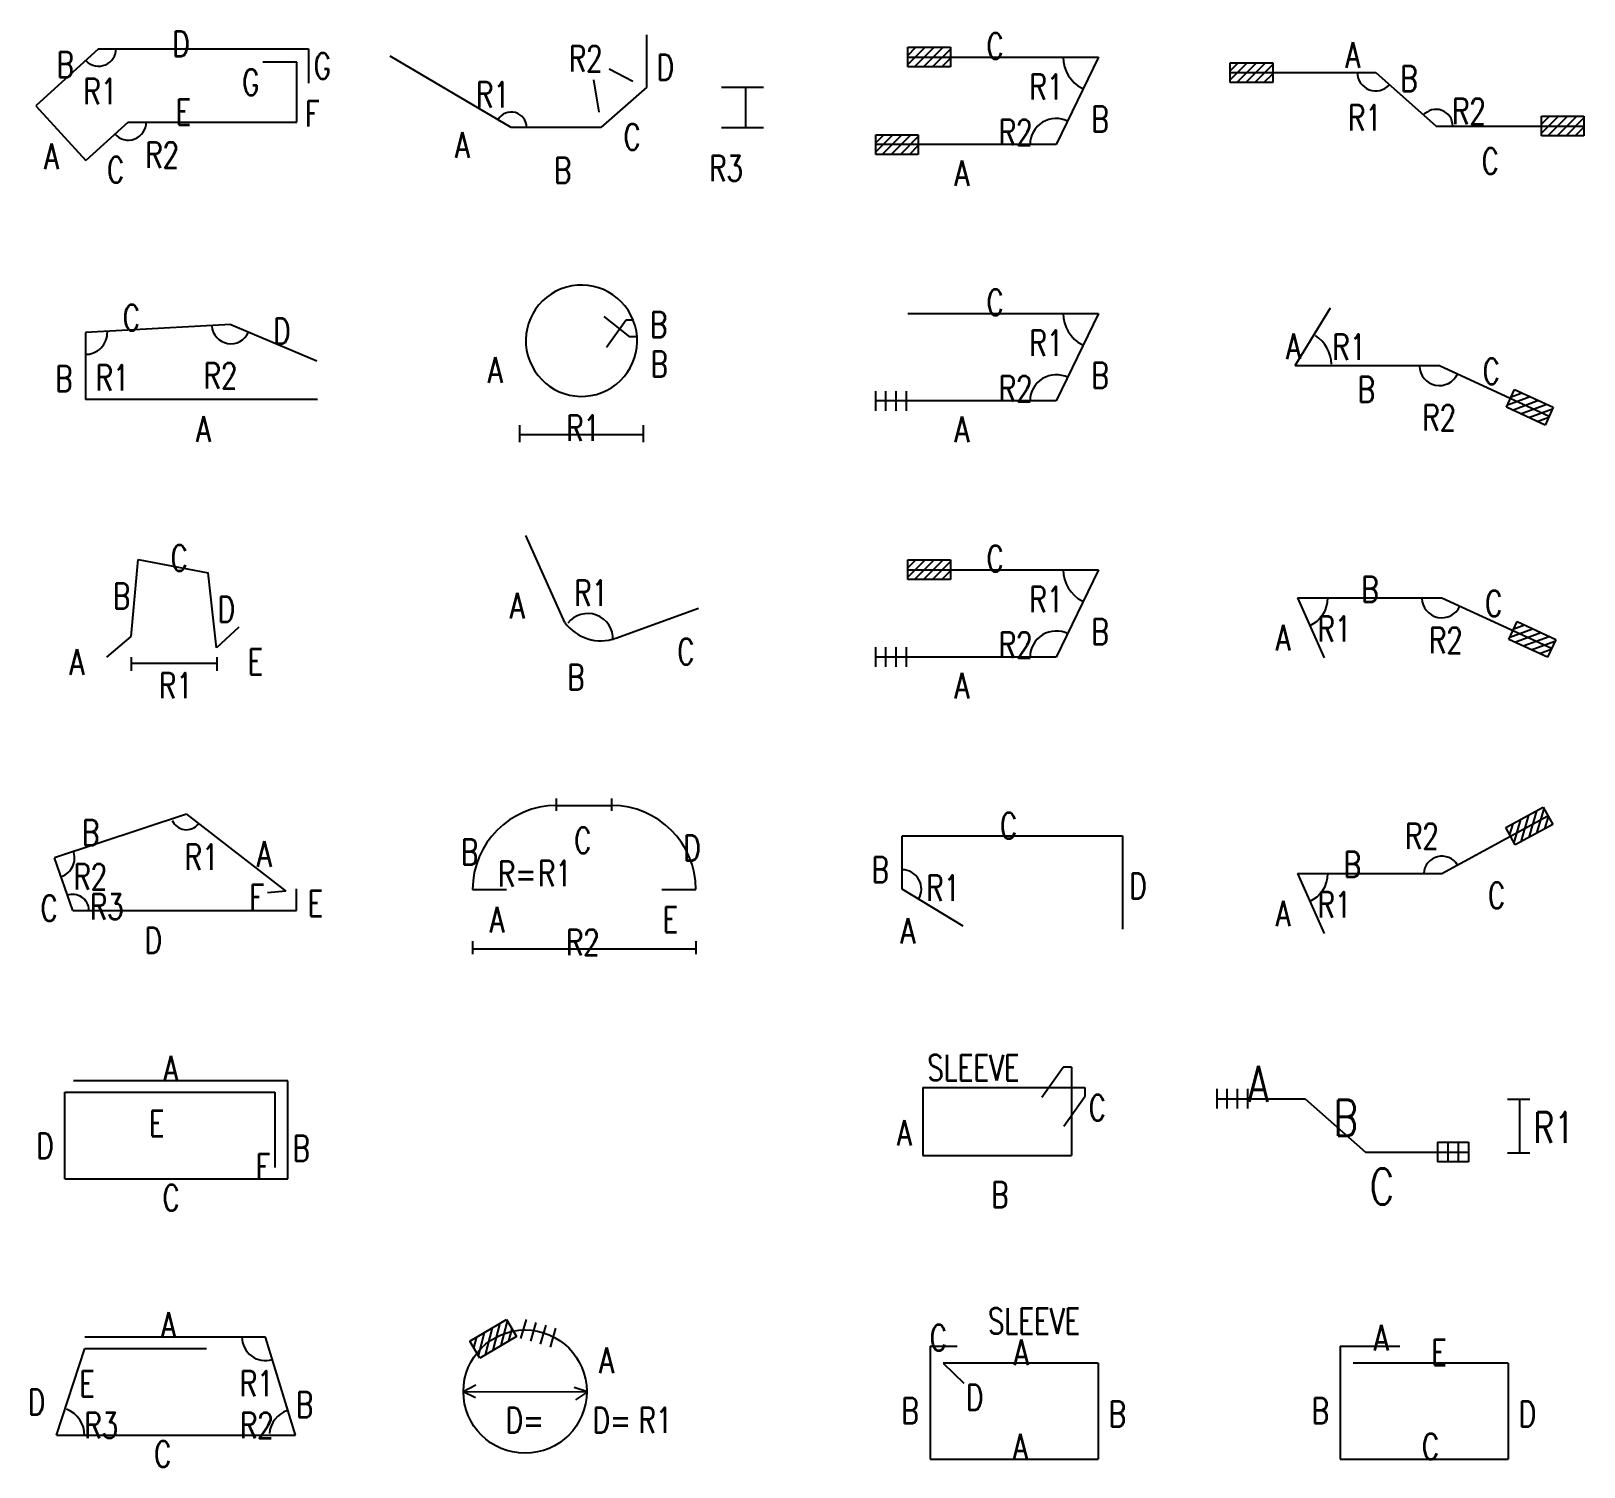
# Model space of a CAD drawing. Header units: millimetres. Extents: x -0.4 to 11.6, y -0.2 to 49.8.
# Drawn here: x 6.101 to 9.13, y 34.34 to 37.141 of the extents above; entities that cross this region are included whole.
import ezdxf
from ezdxf.enums import TextEntityAlignment as Align

# ---------------------------------------------------------------- set-up
doc = ezdxf.new("R2010")
doc.units = ezdxf.units.MM
for name, color, linetype in [('DIM', 7, 'Continuous'), ('SHOP', 2, 'Continuous'), ('TEXT', 3, 'Continuous'), ('TEXTSHOP', 3, 'Continuous')]:
    doc.layers.add(name, color=color, linetype=linetype)
doc.styles.add('ROMANS', font='romans.shx', dxfattribs={"width": 0.75, "bigfont": 'whgtxt.shx'})

# ---------------------------------------------------------------- blocks, each defined once
blk = doc.blocks.new('SSBAR_SHP_870')
at = {"color": 2}
for p, q in [((0.1582, 0.0932), (-0.1941, 0.0932)), ((0.2165, -0.0983), (0.1582, 0.0932)), ((-0.2494, -0.0983), (0.2165, -0.0983))]:
    blk.add_line(p, q, dxfattribs=at)
at = {"color": 0}
for centre, radius, start, end in [((0.1582, 0.0932), 0.0458, 180, 286.5192), ((0.2165, -0.0983), 0.0506, 108.0538, 176.4289)]:
    blk.add_arc(centre, radius, start, end, dxfattribs=at)
at = {"color": 2}
blk.add_arc((-0.2494, -0.0983), 0.0547, 358.8707, 68.7122, dxfattribs=at)
at = {"layer": 'SHOP', "color": 2}
for p, q in [((-0.2494, -0.0983), (-0.1943, 0.0709)), ((-0.1943, 0.0709), (0.0433, 0.0709))]:
    blk.add_line(p, q, dxfattribs=at)
at = {"layer": 'TEXTSHOP', "color": 4, "style": 'ROMANS', "width": 0.75}
for tag, p in [('A', (-0.0311, 0.0921)), ('C', (-0.0423, -0.1601))]:
    blk.add_attdef(tag, text='', height=0.05, dxfattribs=at).set_placement(p, align=Align.CENTER)
for tag, p in [('E', (-0.2049, -0.0227)), ('B', (0.2174, -0.0633)), ('R3', (-0.1951, -0.1039))]:
    blk.add_attdef(tag, p, '', height=0.05, dxfattribs=at)
for tag, p in [('R1', (0.1738, -0.0223)), ('D', (-0.2716, -0.0586)), ('R2', (0.1742, -0.1039))]:
    blk.add_attdef(tag, text='', height=0.05, dxfattribs=at).set_placement(p, align=Align.RIGHT)
blk = doc.blocks.new('SSBAR_SHP_871')
at = {"color": 2}
for p, q in [((0.2021, 0.0932), (-0.2164, 0.0932)), ((0.2021, -0.0983), (0.2021, 0.0932)), ((0.1767, 0.0709), (0.1767, -0.076)), ((-0.2329, -0.0983), (0.2021, -0.0983))]:
    blk.add_line(p, q, dxfattribs=at)
at = {"layer": 'SHOP', "color": 2}
for p, q in [((-0.2329, 0.0709), (0.1767, 0.0709)), ((-0.2329, -0.0983), (-0.2329, 0.0709))]:
    blk.add_line(p, q, dxfattribs=at)
at = {"layer": 'TEXTSHOP', "color": 4, "style": 'ROMANS', "width": 0.75}
for tag, p in [('A', (-0.0266, 0.0921)), ('E', (-0.054, -0.0147)), ('C', (-0.0258, -0.1599))]:
    blk.add_attdef(tag, text='', height=0.05, dxfattribs=at).set_placement(p, align=Align.CENTER)
for tag, p in [('D', (-0.2552, -0.0586)), ('F', (0.1679, -0.0995))]:
    blk.add_attdef(tag, text='', height=0.05, dxfattribs=at).set_placement(p, align=Align.RIGHT)
blk.add_attdef('B', (0.2108, -0.0633), '', height=0.05, dxfattribs=at)
blk = doc.blocks.new('SSBAR_SHP_872')
at = {"color": 2}
for p, q in [((0.004, 0.1135), (-0.2534, 0.0284)), ((0.004, 0.1135), (0.1978, -0.0366)), ((-0.2173, -0.0743), (-0.2534, 0.0284)), ((0.1978, -0.0366), (0.162, -0.0399)), ((0.2185, -0.0743), (0.2185, -0.0319)), ((-0.2173, -0.0743), (0.2185, -0.0743))]:
    blk.add_line(p, q, dxfattribs=at)
at = {"color": 40}
blk.add_arc((0.004, 0.1135), 0.0303, 203.7645, 320.3447, dxfattribs=at)
at = {"color": 7}
for centre, radius, start, end in [((-0.2534, 0.0284), 0.0393, 290.3918, 20.9387), ((-0.2173, -0.0743), 0.0312, 1.6917, 111.3858)]:
    blk.add_arc(centre, radius, start, end, dxfattribs=at)
at = {"layer": 'TEXTSHOP', "color": 4, "style": 'ROMANS', "width": 0.75}
for tag, p in [('B', (-0.1661, 0.0526)), ('R1', (0.0665, 0.0049)), ('F', (0.1557, -0.0737)), ('C', (-0.247, -0.0949))]:
    blk.add_attdef(tag, text='', height=0.05, dxfattribs=at).set_placement(p, align=Align.RIGHT)
for tag, p in [('A', (0.1414, 0.0107)), ('R2', (-0.2164, -0.0335)), ('R3', (-0.1844, -0.0917)), ('E', (0.2405, -0.0855))]:
    blk.add_attdef(tag, p, '', height=0.05, dxfattribs=at)
blk.add_attdef('D', text='', height=0.05, dxfattribs=at).set_placement((-0.0607, -0.1574), align=Align.CENTER)
blk = doc.blocks.new('SSBAR_SHP_873')
at = {"color": 2}
for p, q in [((-0.0902, 0.1105), (0.0462, 0.0845)), ((0.1063, -0.0215), (0.063, -0.062)), ((-0.1514, -0.0805), (-0.1038, -0.0396))]:
    blk.add_line(p, q, dxfattribs=at)
at = {"color": 7}
for p, q in [((-0.1038, -0.0805), (-0.1038, -0.107)), ((0.0632, -0.0805), (0.0632, -0.107)), ((-0.1038, -0.0917), (0.0632, -0.0917))]:
    blk.add_line(p, q, dxfattribs=at)
at = {"layer": 'DIM', "color": 2}
for p, q in [((-0.1038, -0.0396), (-0.0902, 0.1105)), ((0.063, -0.062), (0.0462, 0.0845))]:
    blk.add_line(p, q, dxfattribs=at)
at = {"layer": 'TEXT', "color": 4, "style": 'ROMANS', "width": 0.75}
for tag, p in [('C', (-0.0269, 0.0882)), ('D', (0.0649, -0.0117)), ('E', (0.1231, -0.1138))]:
    blk.add_attdef(tag, p, '', height=0.05, dxfattribs=at)
for tag, p in [('B', (-0.1059, 0.0141)), ('A', (-0.1952, -0.1149))]:
    blk.add_attdef(tag, text='', height=0.05, dxfattribs=at).set_placement(p, align=Align.RIGHT)
blk.add_attdef('R1', text='', height=0.05, dxfattribs=at).set_placement((-0.0168, -0.1605), align=Align.CENTER)
blk = doc.blocks.new('SSBAR_SHP_874')
blk.add_arc((0.0908, 0.0686), 0.0373, 183.8708, 336.5082)
at = {"color": 7}
blk.add_arc((-0.1927, 0.0532), 0.0426, 268.475, 1.8109, dxfattribs=at)
at = {"layer": 'SHOP'}
blk.add_line((0.0908, 0.0686), (-0.1927, 0.0532), dxfattribs=at)
at = {"layer": 'SHOP', "color": 2}
for p, q in [((0.0908, 0.0686), (0.2585, -0.0018)), ((-0.1927, 0.0532), (-0.1927, -0.0773)), ((0.2595, -0.0773), (-0.1927, -0.0773))]:
    blk.add_line(p, q, dxfattribs=at)
at = {"layer": 'TEXTSHOP', "color": 4, "style": 'ROMANS', "width": 0.75}
for tag, p in [('C', (-0.0865, 0.0573)), ('B', (-0.2182, -0.0616))]:
    blk.add_attdef(tag, text='', height=0.05, dxfattribs=at).set_placement(p, align=Align.RIGHT)
for tag, p in [('D', (0.1732, 0.0309)), ('R1', (-0.1732, -0.0601)), ('R2', (0.0375, -0.0562))]:
    blk.add_attdef(tag, p, '', height=0.05, dxfattribs=at)
blk.add_attdef('A', text='', height=0.05, dxfattribs=at).set_placement((0.0371, -0.1603), align=Align.CENTER)
blk = doc.blocks.new('SSBAR_SHP_875')
at = {"color": 2}
for p, q in [((-0.1671, 0.1066), (-0.2894, -0.0043)), ((0.2424, 0.1066), (0.2424, 0.0397)), ((0.2196, 0.0806), (0.1533, 0.0806)), ((0.2196, -0.0362), (0.2196, 0.0806)), ((-0.2894, -0.0043), (-0.1924, -0.1113)), ((-0.1094, -0.0362), (-0.1924, -0.1113)), ((-0.1094, -0.0362), (0.2196, -0.0362))]:
    blk.add_line(p, q, dxfattribs=at)
for centre, radius, start, end in [((-0.1671, 0.1066), 0.0338, 224.2931, 1.5262), ((-0.1094, -0.0362), 0.0352, 221.414, 0.4953)]:
    blk.add_arc(centre, radius, start, end, dxfattribs=at)
at = {"layer": 'SHOP', "color": 2}
blk.add_line((-0.1671, 0.1066), (0.2424, 0.1066), dxfattribs=at)
at = {"layer": 'TEXTSHOP', "color": 4, "style": 'ROMANS', "width": 0.75}
for tag, p in [('D', (-0.0068, 0.0914)), ('E', (-0.0022, -0.0414))]:
    blk.add_attdef(tag, text='', height=0.05, dxfattribs=at).set_placement(p, align=Align.CENTER)
for tag, p in [('B', (-0.2157, 0.051)), ('G', (0.1465, 0.0165)), ('A', (-0.2448, -0.1279))]:
    blk.add_attdef(tag, text='', height=0.05, dxfattribs=at).set_placement(p, align=Align.RIGHT)
for tag, p in [('G', (0.2523, 0.0483)), ('R1', (-0.197, -0.0013)), ('F', (0.2349, -0.0451)), ('R2', (-0.0762, -0.1253)), ('C', (-0.1509, -0.1543))]:
    blk.add_attdef(tag, p, '', height=0.05, dxfattribs=at)
blk = doc.blocks.new('SSBAR_SHP_970')
at = {"color": 40}
for p, q in [((-0.2432, 0.0855), (-0.1716, 0.1274)), ((-0.1823, 0.0767), (-0.1698, 0.1244)), ((-0.1716, 0.1274), (-0.1523, 0.0943)), ((-0.1335, 0.1276), (-0.1443, 0.0908)), ((-0.1144, 0.1219), (-0.1251, 0.0852)), ((-0.2353, 0.0719), (-0.2296, 0.0935)), ((-0.2264, 0.0567), (-0.2144, 0.1024)), ((-0.1523, 0.0943), (-0.2239, 0.0524)), ((-0.2129, 0.0589), (-0.1991, 0.1113)), ((-0.1976, 0.0678), (-0.1838, 0.1202)), ((-0.1671, 0.0857), (-0.1609, 0.1091)), ((-0.0952, 0.1163), (-0.1059, 0.0795)), ((-0.076, 0.1107), (-0.0867, 0.0739)), ((-0.2239, 0.0524), (-0.2432, 0.0855))]:
    blk.add_line(p, q, dxfattribs=at)
at = {"color": 0}
blk.add_line((-0.256, -0.0128), (-0.0153, -0.0133), dxfattribs=at)
at = {"color": 40}
blk.add_circle((-0.1354, -0.013), 0.1203, dxfattribs=at)
at = {"layer": 'DIM', "color": 7}
for p, q in [((-0.256, -0.0128), (-0.2312, 0.0001)), ((-0.256, -0.0128), (-0.2318, -0.0244)), ((-0.0139, -0.0133), (-0.0394, -0.005)), ((-0.0139, -0.0133), (-0.0368, -0.0294))]:
    blk.add_line(p, q, dxfattribs=at)
at = {"layer": 'TEXTSHOP', "color": 4, "style": 'ROMANS', "width": 0.75}
for p in [(-0.1736, -0.0938), (-0.0039, -0.0938)]:
    blk.add_text('D=', height=0.05, dxfattribs=at).set_placement(p)
at = {"layer": 'TEXTSHOP', "color": 30, "true_color": 0xf8991e, "style": 'ROMANS', "width": 0.75}
blk.add_attdef('COUPLER1', text='', height=0.05, dxfattribs=at).set_placement((-0.1643, 0.1241), align=Align.BOTTOM_RIGHT)
blk.add_attdef('COUPLER2', text='', height=0.05, dxfattribs=at).set_placement((-0.1257, 0.1241), align=Align.BOTTOM_LEFT)
at = {"layer": 'TEXTSHOP', "color": 4, "style": 'ROMANS', "width": 0.75}
for tag, p in [('A', (0.0089, 0.0229)), ('R1', (0.0856, -0.0938))]:
    blk.add_attdef(tag, p, '', height=0.05, dxfattribs=at)
at = {"layer": 'TEXTSHOP', "color": 30, "true_color": 0xf8991e, "style": 'ROMANS', "width": 0.75}
for tag, p in [('O1', (-0.2489, 0.0001)), ('T1', (-0.1659, 0.0001))]:
    blk.add_attdef(tag, text='', height=0.05, dxfattribs=at).set_placement(p, align=Align.CENTER)
blk = doc.blocks.new('SSBAR_SHP_972')
at = {"color": 7}
for p, q in [((-0.0743, 0.12), (-0.0743, 0.1443)), ((0.0341, 0.12), (0.0341, 0.1443)), ((-0.2378, -0.1342), (-0.2378, -0.1595)), ((-0.2378, -0.149), (0.1976, -0.149)), ((0.1976, -0.1342), (0.1976, -0.1595))]:
    blk.add_line(p, q, dxfattribs=at)
at = {"color": 40}
for p, q in [((-0.0743, 0.1303), (0.0341, 0.1303)), ((-0.2378, -0.0332), (-0.1716, -0.0332)), ((0.1313, -0.0332), (0.1976, -0.0332))]:
    blk.add_line(p, q, dxfattribs=at)
for centre, start, end in [((-0.0743, -0.0332), 90, 180), ((0.0341, -0.0332), 0, 90)]:
    blk.add_arc(centre, 0.1635, start, end, dxfattribs=at)
at = {"layer": 'TEXTSHOP', "color": 4, "style": 'ROMANS', "width": 0.75}
blk.add_text('R=', height=0.05, dxfattribs=at).set_placement((-0.1885, -0.0279))
for tag, p in [('B', (-0.227, 0.0147)), ('A', (-0.1758, -0.1173))]:
    blk.add_attdef(tag, text='', height=0.05, dxfattribs=at).set_placement(p, align=Align.RIGHT)
for tag, p in [('C', (-0.0229, 0.0373)), ('R2', (-0.0229, -0.1614))]:
    blk.add_attdef(tag, text='', height=0.05, dxfattribs=at).set_placement(p, align=Align.CENTER)
for tag, p in [('D', (0.1731, 0.0224)), ('R1', (-0.1103, -0.0269)), ('E', (0.1324, -0.117))]:
    blk.add_attdef(tag, p, '', height=0.05, dxfattribs=at)
blk = doc.blocks.new('SSBAR_SHP_973')
at = {"color": 40}
blk.add_arc((-0.0133, -0.0444), 0.0494, 356.7994, 142.1011, dxfattribs=at)
at = {"color": 2}
blk.add_arc((0.012, 0.0376), 0.0858, 215.7589, 289.994, dxfattribs=at)
at = {"layer": 'SHOP', "color": 2}
for p, q in [((-0.0576, -0.0126), (-0.1339, 0.1571)), ((0.0413, -0.043), (0.2028, 0.0152))]:
    blk.add_line(p, q, dxfattribs=at)
at = {"layer": 'TEXTSHOP', "color": 4, "style": 'ROMANS', "width": 0.75}
blk.add_attdef('R1', text='', height=0.05, dxfattribs=at).set_placement((-0.0068, 0.0202), align=Align.CENTER)
for tag, p in [('A', (-0.1364, -0.0049)), ('B', (-0.0196, -0.1442))]:
    blk.add_attdef(tag, text='', height=0.05, dxfattribs=at).set_placement(p, align=Align.RIGHT)
blk.add_attdef('C', (0.1613, -0.0942), '', height=0.05, dxfattribs=at)
blk = doc.blocks.new('SSBAR_SHP_974')
at = {"color": 40}
for p, q in [((-0.1463, -0.1274), (-0.1463, -0.1608)), ((-0.1458, -0.1458), (0.0951, -0.1458)), ((0.0951, -0.1274), (0.0951, -0.1608))]:
    blk.add_line(p, q, dxfattribs=at)
at = {"color": 2}
blk.add_arc((-0.0254, 0.0372), 0.1086, 21.5702, 21.4066, dxfattribs=at)
at = {"layer": 'SHOP', "color": 2}
for p, q in [((0.0182, 0.0842), (0.0681, 0.0449)), ((0.0237, 0.0245), (0.0611, 0.0772)), ((0.0757, 0.0772), (0.0611, 0.0772)), ((0.0828, 0.0449), (0.0681, 0.0449))]:
    blk.add_line(p, q, dxfattribs=at)
at = {"layer": 'TEXTSHOP', "color": 4, "style": 'ROMANS', "width": 0.75}
for p in [(0.108, 0.0437), (0.1091, -0.0335)]:
    blk.add_attdef('B', p, '', height=0.05, dxfattribs=at)
blk.add_attdef('A', text='', height=0.05, dxfattribs=at).set_placement((-0.1793, -0.0452), align=Align.RIGHT)
blk.add_attdef('R1', text='', height=0.05, dxfattribs=at).set_placement((-0.0225, -0.1583), align=Align.CENTER)
blk = doc.blocks.new('SSBAR_SHP_975')
at = {"color": 2}
for p, q in [((0.1019, 0.0317), (0.1019, 0.1343)), ((-0.1623, -0.0471), (-0.3985, 0.0922)), ((0.1019, 0.0317), (0.0123, -0.0471)), ((0.0123, -0.0471), (-0.1623, -0.0471))]:
    blk.add_line(p, q, dxfattribs=at)
at = {"color": 7}
for p, q in [((0.0747, 0.0427), (0.0285, 0.0669)), ((0.0093, -0.0169), (-0.0015, 0.0462)), ((0.2479, 0.0317), (0.3293, 0.0317)), ((0.2952, -0.0471), (0.2952, 0.0317)), ((0.2479, -0.0471), (0.3293, -0.0471))]:
    blk.add_line(p, q, dxfattribs=at)
at = {"color": 2}
blk.add_arc((-0.1623, -0.0471), 0.0303, 0.7101, 148.7341, dxfattribs=at)
at = {"layer": 'TEXTSHOP', "color": 4, "style": 'ROMANS', "width": 0.75}
for tag, p in [('R2', (0.0157, 0.0627)), ('A', (-0.2434, -0.1061))]:
    blk.add_attdef(tag, text='', height=0.05, dxfattribs=at).set_placement(p, align=Align.RIGHT)
for tag, p in [('D', (0.121, 0.0458)), ('R1', (-0.2313, -0.0076)), ('C', (0.0565, -0.0902)), ('R3', (0.2236, -0.1513))]:
    blk.add_attdef(tag, p, '', height=0.05, dxfattribs=at)
blk.add_attdef('B', text='', height=0.05, dxfattribs=at).set_placement((-0.0622, -0.1552), align=Align.CENTER)
blk = doc.blocks.new('SSBAR_SHP_1070')
at = {"color": 40}
for p, q in [((-0.1456, 0.0754), (-0.0927, 0.0754)), ((0.1823, 0.0425), (-0.1201, 0.0425)), ((-0.1201, 0.0425), (-0.0796, 0.0031))]:
    blk.add_line(p, q, dxfattribs=at)
at = {"layer": 'SHOP', "color": 2}
for p, q in [((-0.1456, 0.0754), (-0.1456, -0.1446)), ((0.1823, 0.0425), (0.1823, -0.1446)), ((-0.1456, -0.1446), (0.1823, -0.1446))]:
    blk.add_line(p, q, dxfattribs=at)
at = {"layer": 'TEXTSHOP', "color": 4, "style": 'ROMANS', "width": 0.75}
blk.add_text('SLEEVE', height=0.05, dxfattribs=at).set_placement((-0.0328, 0.0997))
for tag, p in [('C', (-0.1294, 0.0669)), ('A', (0.032, 0.0383)), ('A', (0.0305, -0.1452))]:
    blk.add_attdef(tag, text='', height=0.05, dxfattribs=at).set_placement(p, align=Align.CENTER)
for tag, p in [('D', (-0.0755, -0.0495)), ('B', (0.2025, -0.0816))]:
    blk.add_attdef(tag, p, '', height=0.05, dxfattribs=at)
blk.add_attdef('B', text='', height=0.05, dxfattribs=at).set_placement((-0.1678, -0.0755), align=Align.RIGHT)
blk = doc.blocks.new('SSBAR_SHP_1071')
at = {"layer": 'SHOP', "color": 2}
for p, q in [((0.0726, 0.0614), (0.1141, 0.12)), ((0.1304, 0.12), (0.1141, 0.12)), ((0.1304, 0.12), (0.1304, -0.0526)), ((-0.1596, 0.0802), (-0.1596, -0.0526)), ((-0.1596, 0.0802), (0.1563, 0.0802)), ((0.1152, 0.0045), (0.1563, 0.0626)), ((0.1563, 0.0802), (0.1563, 0.0626)), ((-0.1596, -0.0526), (0.1304, -0.0526))]:
    blk.add_line(p, q, dxfattribs=at)
at = {"layer": 'TEXTSHOP', "color": 4, "style": 'ROMANS', "width": 0.75}
blk.add_text('SLEEVE', height=0.05, dxfattribs=at).set_placement((-0.0611, 0.094), align=Align.CENTER)
blk.add_attdef('C', (0.1637, 0.0157), '', height=0.05, dxfattribs=at)
blk.add_attdef('A', text='', height=0.05, dxfattribs=at).set_placement((-0.1813, -0.0332), align=Align.RIGHT)
blk.add_attdef('B', text='', height=0.05, dxfattribs=at).set_placement((-0.0095, -0.1538), align=Align.CENTER)
blk = doc.blocks.new('SSBAR_SHP_1072')
at = {"color": 2}
for p, q in [((-0.2001, 0.0715), (0.23, 0.0715)), ((0.23, 0.0715), (0.23, -0.1111)), ((-0.0809, -0.105), (-0.2001, -0.0327))]:
    blk.add_line(p, q, dxfattribs=at)
at = {"color": 7}
blk.add_arc((-0.2001, -0.0327), 0.0377, 328.242, 90, dxfattribs=at)
at = {"layer": 'SHOP', "color": 2}
blk.add_line((-0.2001, -0.0327), (-0.2001, 0.0715), dxfattribs=at)
at = {"layer": 'TEXTSHOP', "color": 4, "style": 'ROMANS', "width": 0.75}
blk.add_attdef('C', text='', height=0.05, dxfattribs=at).set_placement((0.0075, 0.0659), align=Align.CENTER)
for tag, p in [('B', (-0.2262, -0.0197)), ('A', (-0.1746, -0.1391))]:
    blk.add_attdef(tag, text='', height=0.05, dxfattribs=at).set_placement(p, align=Align.RIGHT)
for tag, p in [('R1', (-0.1532, -0.0554)), ('D', (0.2428, -0.0516))]:
    blk.add_attdef(tag, p, '', height=0.05, dxfattribs=at)
blk = doc.blocks.new('SSBAR_SHP_1073')
at = {"color": 40}
for p, q in [((-0.1887, 0.0714), (-0.1887, 0.1097)), ((-0.1887, 0.1097), (-0.1058, 0.1097)), ((-0.1887, 0.0762), (-0.1553, 0.1097)), ((-0.1887, 0.0939), (-0.173, 0.1097)), ((-0.1759, 0.0714), (-0.1376, 0.1097)), ((-0.1583, 0.0714), (-0.1199, 0.1097)), ((-0.1406, 0.0714), (-0.1058, 0.1062)), ((-0.1058, 0.1097), (-0.1058, 0.0714)), ((-0.1058, 0.0714), (-0.1887, 0.0714)), ((-0.1229, 0.0714), (-0.1058, 0.0885)), ((-0.2516, -0.0993), (-0.2516, -0.061)), ((-0.2316, -0.0993), (-0.2316, -0.061)), ((-0.2116, -0.0993), (-0.2116, -0.061)), ((-0.1916, -0.0993), (-0.1916, -0.061))]:
    blk.add_line(p, q, dxfattribs=at)
at = {"color": 2}
for p, q in [((-0.1887, 0.0905), (0.1827, 0.0905)), ((0.1827, 0.0905), (0.1005, -0.0802)), ((0.1005, -0.0802), (-0.2516, -0.0802))]:
    blk.add_line(p, q, dxfattribs=at)
at = {"color": 40}
for centre, radius, start, end in [((0.1827, 0.0905), 0.0686, 180, 242.5759), ((0.1005, -0.0802), 0.051, 62.8149, 180.1653)]:
    blk.add_arc(centre, radius, start, end, dxfattribs=at)
at = {"layer": 'TEXTSHOP', "color": 30, "true_color": 0xf8991e, "style": 'ROMANS', "width": 0.75}
for tag, p in [('O2', (-0.1887, 0.1173)), ('T2', (-0.1058, 0.1173))]:
    blk.add_attdef(tag, text='', height=0.05, dxfattribs=at).set_placement(p, align=Align.CENTER)
at = {"layer": 'TEXTSHOP', "color": 4, "style": 'ROMANS', "width": 0.75}
for tag, p in [('C', (-0.0357, 0.0872)), ('B', (0.169, -0.0554)), ('A', (-0.0364, -0.1609))]:
    blk.add_attdef(tag, p, '', height=0.05, dxfattribs=at)
at = {"layer": 'TEXTSHOP', "color": 30, "true_color": 0xf8991e, "style": 'ROMANS', "width": 0.75}
for tag, p in [('COUPLER2', (-0.1472, 0.0638)), ('COUPLER1', (-0.2116, -0.1193))]:
    blk.add_attdef(tag, text='', height=0.05, dxfattribs=at).set_placement(p, align=Align.TOP_CENTER)
at = {"layer": 'TEXTSHOP', "color": 4, "style": 'ROMANS', "width": 0.75}
for tag, p in [('R1', (0.114, 0.0075)), ('R2', (0.0542, -0.0813))]:
    blk.add_attdef(tag, text='', height=0.05, dxfattribs=at).set_placement(p, align=Align.RIGHT)
blk = doc.blocks.new('SSBAR_SHP_1074')
at = {"color": 2}
for p, q in [((-0.1887, 0.0905), (0.1827, 0.0905)), ((0.1827, 0.0905), (0.1005, -0.0802)), ((0.1005, -0.0802), (-0.2516, -0.0802))]:
    blk.add_line(p, q, dxfattribs=at)
at = {"color": 40}
for p, q in [((-0.2516, -0.0993), (-0.2516, -0.061)), ((-0.2316, -0.0993), (-0.2316, -0.061)), ((-0.2116, -0.0993), (-0.2116, -0.061)), ((-0.1916, -0.0993), (-0.1916, -0.061))]:
    blk.add_line(p, q, dxfattribs=at)
for centre, radius, start, end in [((0.1827, 0.0905), 0.0686, 180, 242.5759), ((0.1005, -0.0802), 0.051, 62.8149, 180.1653)]:
    blk.add_arc(centre, radius, start, end, dxfattribs=at)
at = {"layer": 'TEXTSHOP', "color": 4, "style": 'ROMANS', "width": 0.75}
for tag, p in [('C', (-0.0357, 0.0872)), ('B', (0.169, -0.0554)), ('A', (-0.0981, -0.1609))]:
    blk.add_attdef(tag, p, '', height=0.05, dxfattribs=at)
for tag, p in [('R1', (0.114, 0.0075)), ('R2', (0.0542, -0.0813))]:
    blk.add_attdef(tag, text='', height=0.05, dxfattribs=at).set_placement(p, align=Align.RIGHT)
at = {"layer": 'TEXTSHOP', "color": 30, "true_color": 0xf8991e, "style": 'ROMANS', "width": 0.75}
blk.add_attdef('COUPLER1', text='', height=0.05, dxfattribs=at).set_placement((-0.2116, -0.0468), align=Align.BOTTOM_CENTER)
blk = doc.blocks.new('SSBAR_SHP_1075')
at = {"color": 40}
for p, q in [((-0.1887, 0.0714), (-0.1887, 0.1097)), ((-0.1887, 0.1097), (-0.1058, 0.1097)), ((-0.1887, 0.0762), (-0.1553, 0.1097)), ((-0.1887, 0.0939), (-0.173, 0.1097)), ((-0.1759, 0.0714), (-0.1376, 0.1097)), ((-0.1583, 0.0714), (-0.1199, 0.1097)), ((-0.1406, 0.0714), (-0.1058, 0.1062)), ((-0.1058, 0.1097), (-0.1058, 0.0714)), ((-0.1058, 0.0714), (-0.1887, 0.0714)), ((-0.1229, 0.0714), (-0.1058, 0.0885)), ((-0.2516, -0.0993), (-0.2516, -0.061)), ((-0.2516, -0.061), (-0.1686, -0.061)), ((-0.2516, -0.0944), (-0.2181, -0.061)), ((-0.2516, -0.0768), (-0.2358, -0.061)), ((-0.2388, -0.0993), (-0.2004, -0.061)), ((-0.2211, -0.0993), (-0.1828, -0.061)), ((-0.2034, -0.0993), (-0.1686, -0.0645)), ((-0.1857, -0.0993), (-0.1686, -0.0822)), ((-0.1686, -0.061), (-0.1686, -0.0993)), ((-0.1686, -0.0993), (-0.2516, -0.0993))]:
    blk.add_line(p, q, dxfattribs=at)
at = {"color": 2}
for p, q in [((-0.1887, 0.0905), (0.1827, 0.0905)), ((0.1827, 0.0905), (0.1005, -0.0802)), ((0.1005, -0.0802), (-0.2516, -0.0802))]:
    blk.add_line(p, q, dxfattribs=at)
at = {"color": 40}
for centre, radius, start, end in [((0.1827, 0.0905), 0.0686, 180, 242.5759), ((0.1005, -0.0802), 0.051, 62.8149, 180.1653)]:
    blk.add_arc(centre, radius, start, end, dxfattribs=at)
at = {"layer": 'TEXTSHOP', "color": 30, "true_color": 0xf8991e, "style": 'ROMANS', "width": 0.75}
for tag, p in [('O2', (-0.1887, 0.1173)), ('T2', (-0.1058, 0.1173)), ('O1', (-0.2516, -0.0534)), ('T1', (-0.1686, -0.0534))]:
    blk.add_attdef(tag, text='', height=0.05, dxfattribs=at).set_placement(p, align=Align.CENTER)
at = {"layer": 'TEXTSHOP', "color": 4, "style": 'ROMANS', "width": 0.75}
for tag, p in [('C', (-0.0119, 0.0954)), ('B', (0.169, -0.0554)), ('A', (-0.009, -0.1609))]:
    blk.add_attdef(tag, p, '', height=0.05, dxfattribs=at)
at = {"layer": 'TEXTSHOP', "color": 30, "true_color": 0xf8991e, "style": 'ROMANS', "width": 0.75}
for tag, p in [('COUPLER2', (-0.1472, 0.0638)), ('COUPLER1', (-0.2101, -0.1069))]:
    blk.add_attdef(tag, text='', height=0.05, dxfattribs=at).set_placement(p, align=Align.TOP_CENTER)
at = {"layer": 'TEXTSHOP', "color": 4, "style": 'ROMANS', "width": 0.75}
for tag, p in [('R1', (0.114, 0.0075)), ('R2', (0.0542, -0.0813))]:
    blk.add_attdef(tag, text='', height=0.05, dxfattribs=at).set_placement(p, align=Align.RIGHT)
blk = doc.blocks.new('SSBAR_SHP_1170')
at = {"color": 40}
for p, q in [((-0.1456, 0.0754), (-0.0293, 0.0754)), ((0.1823, 0.0425), (-0.1201, 0.0425))]:
    blk.add_line(p, q, dxfattribs=at)
at = {"layer": 'SHOP', "color": 2}
for p, q in [((-0.1456, 0.0754), (-0.1456, -0.1446)), ((0.1823, 0.0425), (0.1823, -0.1446)), ((-0.1456, -0.1446), (0.1823, -0.1446))]:
    blk.add_line(p, q, dxfattribs=at)
at = {"layer": 'TEXTSHOP', "color": 4, "style": 'ROMANS', "width": 0.75}
for tag, p in [('A', (-0.0512, 0.0669)), ('B', (-0.1678, -0.0755))]:
    blk.add_attdef(tag, text='', height=0.05, dxfattribs=at).set_placement(p, align=Align.RIGHT)
for tag, p in [('E', (0.032, 0.0383)), ('D', (0.2025, -0.0816))]:
    blk.add_attdef(tag, p, '', height=0.05, dxfattribs=at)
blk.add_attdef('C', text='', height=0.05, dxfattribs=at).set_placement((0.0305, -0.1452), align=Align.CENTER)
blk = doc.blocks.new('SSBAR_SHP_1171')
at = {"color": 40}
for p, q in [((-0.3864, 0.0775), (-0.3864, 0.0392)), ((-0.3664, 0.0775), (-0.3664, 0.0392)), ((-0.3464, 0.0775), (-0.3464, 0.0392)), ((-0.3264, 0.0775), (-0.3264, 0.0392)), ((-0.3864, 0.0583), (-0.2138, 0.0583)), ((-0.2138, 0.0583), (-0.0961, -0.0458)), ((0.1808, 0.0572), (0.2242, 0.0572)), ((0.2039, 0.0572), (0.2039, -0.047)), ((0.0443, -0.0266), (0.1043, -0.0266)), ((0.0443, -0.0266), (0.0443, -0.065)), ((0.0643, -0.0266), (0.0643, -0.065)), ((0.0843, -0.0266), (0.0843, -0.065)), ((0.1043, -0.0266), (0.1043, -0.065)), ((-0.0961, -0.0458), (0.1043, -0.0458)), ((0.1808, -0.047), (0.2242, -0.047)), ((0.1043, -0.065), (0.0443, -0.065))]:
    blk.add_line(p, q, dxfattribs=at)
at = {"layer": 'TEXTSHOP', "color": 4, "style": 'ROMANS', "width": 0.75}
for tag, p, height in [('A', (-0.3254, 0.0524), 0.07), ('B', (-0.1584, -0.0139), 0.07), ('R1', (0.2314, -0.0277), 0.06)]:
    blk.add_attdef(tag, p, '', height=height, dxfattribs=at)
at = {"layer": 'TEXTSHOP', "color": 30, "true_color": 0xf8991e, "style": 'ROMANS', "width": 0.75}
for tag, p in [('T2', (0.0588, -0.019)), ('O2', (0.1418, -0.019))]:
    blk.add_attdef(tag, text='', height=0.05, dxfattribs=at).set_placement(p, align=Align.CENTER)
for tag, p in [('COUPLER1', (-0.3464, 0.0192)), ('COUPLER2', (0.1003, -0.0726))]:
    blk.add_attdef(tag, text='', height=0.05, dxfattribs=at).set_placement(p, align=Align.TOP_CENTER)
at = {"layer": 'TEXTSHOP', "color": 4, "style": 'ROMANS', "width": 0.75}
blk.add_attdef('C', text='', height=0.07, dxfattribs=at).set_placement((-0.0643, -0.148), align=Align.RIGHT)
blk = doc.blocks.new('SSBAR_SHP_1172')
at = {"color": 40}
for p, q in [((0.1776, 0.0874), (0.2505, 0.127)), ((0.2382, 0.0767), (0.2522, 0.1239)), ((0.2505, 0.127), (0.2688, 0.0933)), ((0.1851, 0.0735), (0.1915, 0.0949)), ((0.1936, 0.058), (0.207, 0.1033)), ((0.2688, 0.0933), (0.1959, 0.0537)), ((0.2071, 0.0598), (0.2225, 0.1118)), ((0.2227, 0.0682), (0.2381, 0.1202)), ((0.2537, 0.0851), (0.2606, 0.1083)), ((0.1959, 0.0537), (0.1776, 0.0874))]:
    blk.add_line(p, q, dxfattribs=at)
at = {"color": 7}
blk.add_arc((-0.2286, -0.0024), 0.0591, 293.3086, 0.0651, dxfattribs=at)
at = {"layer": 'DIM', "color": 7}
blk.add_arc((0.0528, -0.0041), 0.0355, 31.1121, 177.359, dxfattribs=at)
at = {"layer": 'SHOP', "color": 2}
for p, q in [((0.0525, -0.0024), (0.2596, 0.1101)), ((-0.2286, -0.0024), (-0.1767, -0.1194)), ((-0.2286, -0.0024), (0.0525, -0.0024))]:
    blk.add_line(p, q, dxfattribs=at)
at = {"layer": 'TEXTSHOP', "color": 30, "true_color": 0xf8991e, "style": 'ROMANS', "width": 0.75}
blk.add_attdef('COUPLER1', text='', height=0.05, dxfattribs=at).set_placement((0.2132, 0.1382), align=Align.MIDDLE_RIGHT)
at = {"layer": 'TEXTSHOP', "color": 4, "style": 'ROMANS', "width": 0.75}
for tag, p in [('R2', (0.0467, 0.0456)), ('A', (-0.2427, -0.1053))]:
    blk.add_attdef(tag, text='', height=0.05, dxfattribs=at).set_placement(p, align=Align.RIGHT)
blk.add_attdef('B', text='', height=0.05, dxfattribs=at).set_placement((-0.1222, -0.0095), align=Align.CENTER)
at = {"layer": 'TEXTSHOP', "color": 30, "true_color": 0xf8991e, "style": 'ROMANS', "width": 0.75}
for tag, p in [('T1', (0.1909, -0.0041)), ('O1', (0.2738, -0.0041))]:
    blk.add_attdef(tag, text='', height=0.05, dxfattribs=at).set_placement(p, align=Align.CENTER)
at = {"layer": 'TEXTSHOP', "color": 4, "style": 'ROMANS', "width": 0.75}
for tag, p in [('C', (0.1424, -0.0701)), ('R1', (-0.1901, -0.0878))]:
    blk.add_attdef(tag, p, '', height=0.05, dxfattribs=at)
blk = doc.blocks.new('SSBAR_SHP_1173')
at = {"color": 40}
for p, q in [((0.1833, -0.0457), (0.1993, -0.0109)), ((0.1854, -0.0412), (0.2297, -0.0248)), ((0.1928, -0.0252), (0.2137, -0.0174)), ((0.1993, -0.0109), (0.2747, -0.0455)), ((0.2587, -0.0803), (0.1833, -0.0457)), ((0.195, -0.051), (0.2458, -0.0322)), ((0.211, -0.0584), (0.2619, -0.0396)), ((0.2271, -0.0658), (0.2733, -0.0487)), ((0.2747, -0.0455), (0.2587, -0.0803)), ((0.2432, -0.0732), (0.2659, -0.0647))]:
    blk.add_line(p, q, dxfattribs=at)
at = {"color": 7}
for centre, radius, start, end in [((-0.2286, 0.0355), 0.0591, 293.3086, 0.0651), ((0.0525, 0.0355), 0.0389, 181.4671, 335.1399)]:
    blk.add_arc(centre, radius, start, end, dxfattribs=at)
at = {"layer": 'SHOP', "color": 2}
for p, q in [((-0.2286, 0.0355), (-0.1767, -0.0814)), ((-0.2286, 0.0355), (0.0525, 0.0355)), ((0.0525, 0.0355), (0.2667, -0.0629))]:
    blk.add_line(p, q, dxfattribs=at)
at = {"layer": 'TEXTSHOP', "color": 4, "style": 'ROMANS', "width": 0.75}
for tag, p in [('B', (-0.0877, 0.0274)), ('R2', (0.0605, -0.0721))]:
    blk.add_attdef(tag, text='', height=0.05, dxfattribs=at).set_placement(p, align=Align.CENTER)
for tag, p in [('C', (0.1088, 0.0277)), ('R1', (-0.1901, -0.0499))]:
    blk.add_attdef(tag, p, '', height=0.05, dxfattribs=at)
at = {"layer": 'TEXTSHOP', "color": 30, "true_color": 0xf8991e, "style": 'ROMANS', "width": 0.75}
for tag, p in [('T1', (0.2485, -0.0248)), ('O1', (0.3315, -0.0248))]:
    blk.add_attdef(tag, text='', height=0.05, dxfattribs=at).set_placement(p, align=Align.CENTER)
at = {"layer": 'TEXTSHOP', "color": 4, "style": 'ROMANS', "width": 0.75}
blk.add_attdef('A', text='', height=0.05, dxfattribs=at).set_placement((-0.2427, -0.0673), align=Align.RIGHT)
at = {"layer": 'TEXTSHOP', "color": 30, "true_color": 0xf8991e, "style": 'ROMANS', "width": 0.75}
blk.add_attdef('COUPLER1', text='', height=0.05, dxfattribs=at).set_placement((0.237, -0.0859), align=Align.TOP_CENTER)
blk = doc.blocks.new('SSBAR_SHP_1174')
at = {"color": 40}
for p, q in [((-0.2333, -0.0114), (-0.1644, 0.1011)), ((0.1786, -0.0926), (0.1946, -0.0578)), ((0.1946, -0.0578), (0.27, -0.0924)), ((0.1807, -0.0882), (0.225, -0.0718)), ((0.1881, -0.0721), (0.209, -0.0644)), ((0.1903, -0.098), (0.2411, -0.0791)), ((0.2063, -0.1053), (0.2572, -0.0865)), ((0.254, -0.1273), (0.1786, -0.0926)), ((0.2224, -0.1127), (0.2686, -0.0956)), ((0.2385, -0.1201), (0.2612, -0.1117)), ((0.27, -0.0924), (0.254, -0.1273))]:
    blk.add_line(p, q, dxfattribs=at)
at = {"color": 7}
for centre, radius, start, end in [((-0.2333, -0.0114), 0.0709, 2.185, 56.101), ((0.0478, -0.0114), 0.0389, 181.4671, 335.1399)]:
    blk.add_arc(centre, radius, start, end, dxfattribs=at)
at = {"layer": 'SHOP', "color": 2}
for p, q in [((-0.2333, -0.0114), (0.0478, -0.0114)), ((0.0478, -0.0114), (0.262, -0.1098))]:
    blk.add_line(p, q, dxfattribs=at)
at = {"layer": 'TEXTSHOP', "color": 4, "style": 'ROMANS', "width": 0.75}
blk.add_attdef('A', text='', height=0.05, dxfattribs=at).set_placement((-0.2225, 0.0013), align=Align.RIGHT)
for tag, p in [('R1', (-0.1612, 0.0002)), ('C', (0.0878, -0.009))]:
    blk.add_attdef(tag, p, '', height=0.05, dxfattribs=at)
at = {"layer": 'TEXTSHOP', "color": 30, "true_color": 0xf8991e, "style": 'ROMANS', "width": 0.75}
for tag, p in [('T1', (0.2416, -0.0718)), ('O1', (0.3245, -0.0718))]:
    blk.add_attdef(tag, text='', height=0.05, dxfattribs=at).set_placement(p, align=Align.CENTER)
at = {"layer": 'TEXTSHOP', "color": 4, "style": 'ROMANS', "width": 0.75}
for tag, p in [('B', (-0.0948, -0.0829)), ('R2', (0.0475, -0.1378))]:
    blk.add_attdef(tag, text='', height=0.05, dxfattribs=at).set_placement(p, align=Align.CENTER)
at = {"layer": 'TEXTSHOP', "color": 30, "true_color": 0xf8991e, "style": 'ROMANS', "width": 0.75}
blk.add_attdef('COUPLER1', text='', height=0.05, dxfattribs=at).set_placement((0.2323, -0.1333), align=Align.TOP_CENTER)
blk = doc.blocks.new('SSBAR_SHP_1175')
at = {"color": 40}
for p, q in [((-0.3602, 0.0637), (-0.3444, 0.0794)), ((-0.3602, 0.046), (-0.3268, 0.0794)), ((-0.3602, 0.0794), (-0.2772, 0.0794)), ((-0.3602, 0.0411), (-0.3602, 0.0794)), ((-0.3474, 0.0411), (-0.3091, 0.0794)), ((-0.3297, 0.0411), (-0.2914, 0.0794)), ((-0.312, 0.0411), (-0.2772, 0.0759)), ((-0.2772, 0.0794), (-0.2772, 0.0411)), ((-0.3602, 0.0603), (-0.0763, 0.0603)), ((-0.2772, 0.0411), (-0.3602, 0.0411)), ((-0.2944, 0.0411), (-0.2772, 0.0582)), ((-0.0763, 0.0603), (0.0414, -0.0439)), ((0.2468, -0.0405), (0.2626, -0.0247)), ((0.2468, -0.0581), (0.2803, -0.0247)), ((0.2468, -0.0247), (0.3298, -0.0247)), ((0.2468, -0.063), (0.2468, -0.0247)), ((0.2596, -0.063), (0.2979, -0.0247)), ((0.2773, -0.063), (0.3156, -0.0247)), ((0.295, -0.063), (0.3298, -0.0282)), ((0.3298, -0.0247), (0.3298, -0.063)), ((0.0414, -0.0439), (0.3298, -0.0439)), ((0.3126, -0.063), (0.3298, -0.0459)), ((0.3298, -0.063), (0.2468, -0.063))]:
    blk.add_line(p, q, dxfattribs=at)
for centre, radius, start, end in [((-0.0763, 0.0603), 0.0358, 180.4107, 317.4344), ((0.0414, -0.0439), 0.0325, 359.5379, 140.8526)]:
    blk.add_arc(centre, radius, start, end, dxfattribs=at)
at = {"layer": 'TEXTSHOP', "color": 30, "true_color": 0xf8991e, "style": 'ROMANS', "width": 0.75}
for tag, p in [('O1', (-0.3682, 0.087)), ('T1', (-0.2853, 0.087)), ('T2', (0.2468, -0.0171)), ('O2', (0.3298, -0.0171))]:
    blk.add_attdef(tag, text='', height=0.05, dxfattribs=at).set_placement(p, align=Align.CENTER)
at = {"layer": 'TEXTSHOP', "color": 4, "style": 'ROMANS', "width": 0.75}
for tag, p in [('A', (-0.1067, 0.0699)), ('R1', (-0.0648, -0.0526))]:
    blk.add_attdef(tag, text='', height=0.05, dxfattribs=at).set_placement(p, align=Align.RIGHT)
for tag, p in [('B', (-0.0286, 0.0236)), ('R2', (0.0725, -0.04))]:
    blk.add_attdef(tag, p, '', height=0.05, dxfattribs=at)
at = {"layer": 'TEXTSHOP', "color": 30, "true_color": 0xf8991e, "style": 'ROMANS', "width": 0.75}
for tag, p in [('COUPLER1', (-0.3268, 0.0335)), ('COUPLER2', (0.364, -0.0706))]:
    blk.add_attdef(tag, text='', height=0.05, dxfattribs=at).set_placement(p, align=Align.TOP_CENTER)
at = {"layer": 'TEXTSHOP', "color": 4, "style": 'ROMANS', "width": 0.75}
blk.add_attdef('C', text='', height=0.05, dxfattribs=at).set_placement((0.1052, -0.1216), align=Align.CENTER)

msp = doc.modelspace()

# ---------------------------------------------------------------- block references
ref = msp.add_blockref('SSBAR_SHP_875', (6.4, 37))
ref.add_attrib('R2', 'R2', (6.3238, 36.8747), dxfattribs={"layer": 'TEXTSHOP', "color": 4, "height": 0.05, "style": 'ROMANS', "width": 0.75})
ref.add_attrib('D', 'D', dxfattribs={"layer": 'TEXTSHOP', "color": 4, "height": 0.05, "style": 'ROMANS', "width": 0.75}).set_placement((6.3932, 37.0914), align=Align.CENTER)
ref.add_attrib('B', 'B', dxfattribs={"layer": 'TEXTSHOP', "color": 4, "height": 0.05, "style": 'ROMANS', "width": 0.75}).set_placement((6.1843, 37.051), align=Align.RIGHT)
ref.add_attrib('A', 'A', dxfattribs={"layer": 'TEXTSHOP', "color": 4, "height": 0.05, "style": 'ROMANS', "width": 0.75}).set_placement((6.1552, 36.8721), align=Align.RIGHT)
ref.add_attrib('C', 'C', (6.2491, 36.8457), dxfattribs={"layer": 'TEXTSHOP', "color": 4, "height": 0.05, "style": 'ROMANS', "width": 0.75})
ref.add_attrib('G', 'G', dxfattribs={"layer": 'TEXTSHOP', "color": 4, "height": 0.05, "style": 'ROMANS', "width": 0.75}).set_placement((6.5465, 37.0165), align=Align.RIGHT)
ref.add_attrib('G', 'G', (6.6523, 37.0483), dxfattribs={"layer": 'TEXTSHOP', "color": 4, "height": 0.05, "style": 'ROMANS', "width": 0.75})
ref.add_attrib('F', 'F', (6.6349, 36.9549), dxfattribs={"layer": 'TEXTSHOP', "color": 4, "height": 0.05, "style": 'ROMANS', "width": 0.75})
ref.add_attrib('R1', 'R1', (6.203, 36.9987), dxfattribs={"layer": 'TEXTSHOP', "color": 4, "height": 0.05, "style": 'ROMANS', "width": 0.75})
ref.add_attrib('E', 'E', dxfattribs={"layer": 'TEXTSHOP', "color": 4, "height": 0.05, "style": 'ROMANS', "width": 0.75}).set_placement((6.3978, 36.9586), align=Align.CENTER)
for name, p, values in [('SSBAR_SHP_975', (7.2, 37), {'A': 'A', 'B': 'B', 'C': 'C', 'D': 'D', 'R1': 'R1', 'R2': 'R2', 'R3': 'R3'}), ('SSBAR_SHP_1074', (8, 36.5), {'A': 'A', 'C': 'C', 'B': 'B', 'R1': 'R1', 'R2': 'R2'}), ('SSBAR_SHP_874', (6.4, 36.5), {'A': 'A', 'D': 'D', 'C': 'C', 'B': 'B', 'R1': 'R1', 'R2': 'R2'}), ('SSBAR_SHP_873', (6.4, 36), {'B': 'B', 'A': 'A', 'E': 'E', 'D': 'D', 'C': 'C', 'R1': 'R1'}), ('SSBAR_SHP_973', (7.2, 36), {'C': 'C', 'B': 'B', 'R1': 'R1', 'A': 'A'}), ('SSBAR_SHP_972', (7.2, 35.5), {'E': 'E', 'C': 'C', 'A': 'A', 'R1': 'R1', 'B': 'B', 'D': 'D', 'R2': 'R2'}), ('SSBAR_SHP_1172', (8.8, 35.5), {'C': 'C', 'R2': 'R2', 'B': 'B', 'A': 'A', 'R1': 'R1'}), ('SSBAR_SHP_872', (6.4, 35.5), {'F': 'F', 'B': 'B', 'C': 'C', 'D': 'D', 'E': 'E', 'R1': 'R1', 'R3': 'R3', 'R2': 'R2', 'A': 'A'}), ('SSBAR_SHP_1072', (8, 35.5), {'C': 'C', 'D': 'D', 'B': 'B', 'A': 'A', 'R1': 'R1'}), ('SSBAR_SHP_871', (6.4, 35), {'C': 'C', 'B': 'B', 'D': 'D', 'A': 'A', 'E': 'E', 'F': 'F'}), ('SSBAR_SHP_1071', (8, 35), {'C': 'C', 'B': 'B', 'A': 'A'}), ('SSBAR_SHP_870', (6.4, 34.5), {'C': 'C', 'B': 'B', 'D': 'D', 'A': 'A', 'E': 'E', 'R1': 'R1', 'R2': 'R2', 'R3': 'R3'}), ('SSBAR_SHP_970', (7.2, 34.5), {'A': 'A', 'R1': 'R1'}), ('SSBAR_SHP_1170', (8.8, 34.5), {'A': 'A', 'E': 'E', 'B': 'B', 'C': 'C', 'D': 'D'})]:
    msp.add_blockref(name, p).add_auto_attribs(values)
ref = msp.add_blockref('SSBAR_SHP_1075', (8, 37))
ref.add_attrib('A', 'A', (7.9019, 36.8391), dxfattribs={"layer": 'TEXTSHOP', "color": 4, "height": 0.05, "style": 'ROMANS', "width": 0.75})
ref.add_attrib('C', 'C', (7.9643, 37.0872), dxfattribs={"layer": 'TEXTSHOP', "color": 4, "height": 0.05, "style": 'ROMANS', "width": 0.75})
ref.add_attrib('B', 'B', (8.169, 36.9446), dxfattribs={"layer": 'TEXTSHOP', "color": 4, "height": 0.05, "style": 'ROMANS', "width": 0.75})
ref.add_attrib('R1', 'R1', dxfattribs={"layer": 'TEXTSHOP', "color": 4, "height": 0.05, "style": 'ROMANS', "width": 0.75}).set_placement((8.114, 37.0075), align=Align.RIGHT)
ref.add_attrib('R2', 'R2', dxfattribs={"layer": 'TEXTSHOP', "color": 4, "height": 0.05, "style": 'ROMANS', "width": 0.75}).set_placement((8.0542, 36.9187), align=Align.RIGHT)
ref = msp.add_blockref('SSBAR_SHP_1175', (8.8, 37))
ref.add_attrib('C', 'C', dxfattribs={"layer": 'TEXTSHOP', "color": 4, "height": 0.05, "style": 'ROMANS', "width": 0.75}).set_placement((8.947, 36.8626), align=Align.CENTER)
ref.add_attrib('A', 'A', dxfattribs={"layer": 'TEXTSHOP', "color": 4, "height": 0.05, "style": 'ROMANS', "width": 0.75}).set_placement((8.6933, 37.0699), align=Align.RIGHT)
ref.add_attrib('B', 'B', (8.7714, 37.0236), dxfattribs={"layer": 'TEXTSHOP', "color": 4, "height": 0.05, "style": 'ROMANS', "width": 0.75})
ref.add_attrib('R1', 'R1', dxfattribs={"layer": 'TEXTSHOP', "color": 4, "height": 0.05, "style": 'ROMANS', "width": 0.75}).set_placement((8.7352, 36.9474), align=Align.RIGHT)
ref.add_attrib('R2', 'R2', (8.8725, 36.96), dxfattribs={"layer": 'TEXTSHOP', "color": 4, "height": 0.05, "style": 'ROMANS', "width": 0.75})
ref = msp.add_blockref('SSBAR_SHP_974', (7.2, 36.5))
ref.add_attrib('B', 'B', (7.3091, 36.4665), dxfattribs={"layer": 'TEXTSHOP', "color": 4, "height": 0.05, "style": 'ROMANS', "width": 0.75})
ref.add_attrib('A', 'A', dxfattribs={"layer": 'TEXTSHOP', "color": 4, "height": 0.05, "style": 'ROMANS', "width": 0.75}).set_placement((7.0207, 36.4548), align=Align.RIGHT)
ref.add_attrib('B', 'B', (7.308, 36.5437), dxfattribs={"layer": 'TEXTSHOP', "color": 4, "height": 0.05, "style": 'ROMANS', "width": 0.75})
ref.add_attrib('R1', 'R1', dxfattribs={"layer": 'TEXTSHOP', "color": 4, "height": 0.05, "style": 'ROMANS', "width": 0.75}).set_placement((7.1775, 36.3417), align=Align.CENTER)
ref = msp.add_blockref('SSBAR_SHP_1174', (8.8, 36.5))
ref.add_attrib('C', 'C', (8.9321, 36.4526), dxfattribs={"layer": 'TEXTSHOP', "color": 4, "height": 0.05, "style": 'ROMANS', "width": 0.75})
ref.add_attrib('B', 'B', dxfattribs={"layer": 'TEXTSHOP', "color": 4, "height": 0.05, "style": 'ROMANS', "width": 0.75}).set_placement((8.7052, 36.4171), align=Align.CENTER)
ref.add_attrib('A', 'A', dxfattribs={"layer": 'TEXTSHOP', "color": 4, "height": 0.05, "style": 'ROMANS', "width": 0.75}).set_placement((8.5775, 36.5013), align=Align.RIGHT)
ref.add_attrib('R1', 'R1', (8.6388, 36.5002), dxfattribs={"layer": 'TEXTSHOP', "color": 4, "height": 0.05, "style": 'ROMANS', "width": 0.75})
ref.add_attrib('R2', 'R2', dxfattribs={"layer": 'TEXTSHOP', "color": 4, "height": 0.05, "style": 'ROMANS', "width": 0.75}).set_placement((8.8475, 36.3622), align=Align.CENTER)
ref = msp.add_blockref('SSBAR_SHP_1073', (8, 36))
ref.add_attrib('A', 'A', (7.9019, 35.8391), dxfattribs={"layer": 'TEXTSHOP', "color": 4, "height": 0.05, "style": 'ROMANS', "width": 0.75})
ref.add_attrib('C', 'C', (7.9643, 36.0872), dxfattribs={"layer": 'TEXTSHOP', "color": 4, "height": 0.05, "style": 'ROMANS', "width": 0.75})
ref.add_attrib('B', 'B', (8.169, 35.9446), dxfattribs={"layer": 'TEXTSHOP', "color": 4, "height": 0.05, "style": 'ROMANS', "width": 0.75})
ref.add_attrib('R1', 'R1', dxfattribs={"layer": 'TEXTSHOP', "color": 4, "height": 0.05, "style": 'ROMANS', "width": 0.75}).set_placement((8.114, 36.0075), align=Align.RIGHT)
ref.add_attrib('R2', 'R2', dxfattribs={"layer": 'TEXTSHOP', "color": 4, "height": 0.05, "style": 'ROMANS', "width": 0.75}).set_placement((8.0542, 35.9187), align=Align.RIGHT)
ref = msp.add_blockref('SSBAR_SHP_1173', (8.8, 36))
ref.add_attrib('C', 'C', (8.9368, 35.9995), dxfattribs={"layer": 'TEXTSHOP', "color": 4, "height": 0.05, "style": 'ROMANS', "width": 0.75})
ref.add_attrib('B', 'B', dxfattribs={"layer": 'TEXTSHOP', "color": 4, "height": 0.05, "style": 'ROMANS', "width": 0.75}).set_placement((8.7123, 36.0274), align=Align.CENTER)
ref.add_attrib('A', 'A', dxfattribs={"layer": 'TEXTSHOP', "color": 4, "height": 0.05, "style": 'ROMANS', "width": 0.75}).set_placement((8.5573, 35.9327), align=Align.RIGHT)
ref.add_attrib('R1', 'R1', (8.6099, 35.9501), dxfattribs={"layer": 'TEXTSHOP', "color": 4, "height": 0.05, "style": 'ROMANS', "width": 0.75})
ref.add_attrib('R2', 'R2', dxfattribs={"layer": 'TEXTSHOP', "color": 4, "height": 0.05, "style": 'ROMANS', "width": 0.75}).set_placement((8.8605, 35.9279), align=Align.CENTER)
ref = msp.add_blockref('SSBAR_SHP_1171', (8.8, 35))
ref.add_attrib('C', 'C', dxfattribs={"layer": 'TEXTSHOP', "color": 4, "height": 0.07, "style": 'ROMANS', "width": 0.75}).set_placement((8.7357, 34.852), align=Align.CENTER)
ref.add_attrib('A', 'A', (8.4746, 35.0524), dxfattribs={"layer": 'TEXTSHOP', "color": 4, "height": 0.07, "style": 'ROMANS', "width": 0.75})
ref.add_attrib('B', 'B', (8.6416, 34.9861), dxfattribs={"layer": 'TEXTSHOP', "color": 4, "height": 0.07, "style": 'ROMANS', "width": 0.75})
ref.add_attrib('R1', 'R1', (9.0314, 34.9723), dxfattribs={"layer": 'TEXTSHOP', "color": 4, "height": 0.06, "style": 'ROMANS', "width": 0.75})
ref = msp.add_blockref('SSBAR_SHP_1070', (8, 34.5))
ref.add_attrib('C', 'C', dxfattribs={"layer": 'TEXTSHOP', "color": 4, "height": 0.05, "style": 'ROMANS', "width": 0.75}).set_placement((7.8706, 34.5669), align=Align.CENTER)
ref.add_attrib('A', 'A', dxfattribs={"layer": 'TEXTSHOP', "color": 4, "height": 0.05, "style": 'ROMANS', "width": 0.75}).set_placement((8.032, 34.5383), align=Align.CENTER)
ref.add_attrib('B', 'B', dxfattribs={"layer": 'TEXTSHOP', "color": 4, "height": 0.05, "style": 'ROMANS', "width": 0.75}).set_placement((7.8322, 34.4245), align=Align.RIGHT)
ref.add_attrib('D', 'D', (7.9245, 34.4505), dxfattribs={"layer": 'TEXTSHOP', "color": 4, "height": 0.05, "style": 'ROMANS', "width": 0.75})
ref.add_attrib('A', 'A', dxfattribs={"layer": 'TEXTSHOP', "color": 4, "height": 0.05, "style": 'ROMANS', "width": 0.75}).set_placement((8.0305, 34.3548), align=Align.CENTER)
ref.add_attrib('B', 'B', (8.2025, 34.4184), dxfattribs={"layer": 'TEXTSHOP', "color": 4, "height": 0.05, "style": 'ROMANS', "width": 0.75})

doc.saveas('drawing.dxf')
